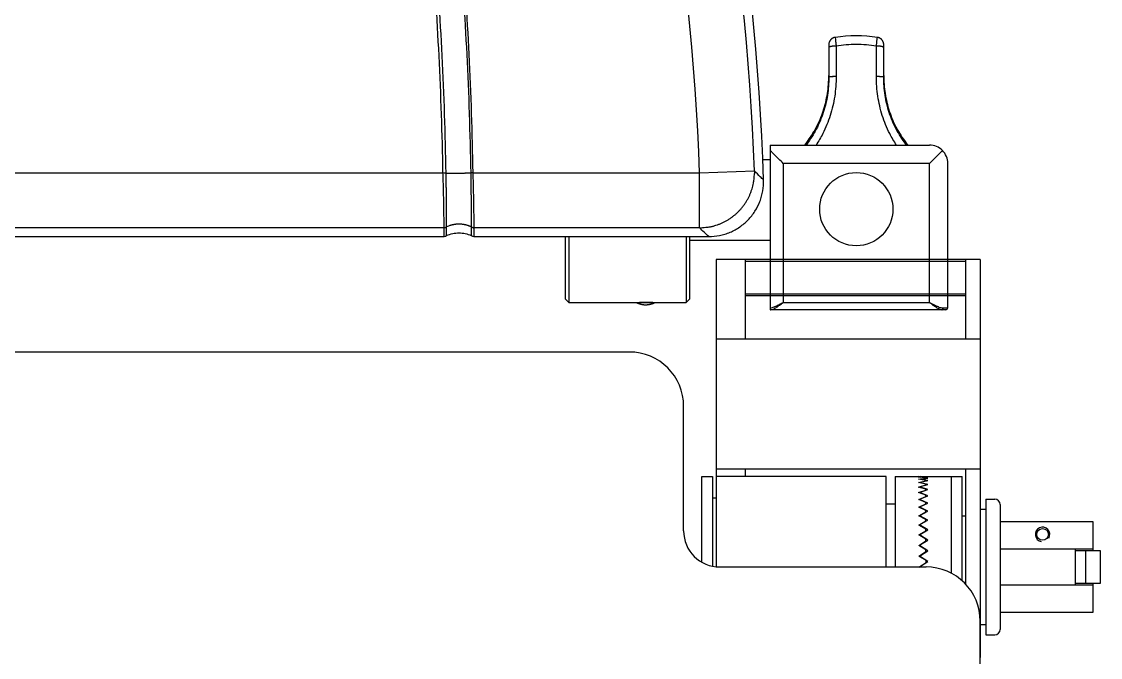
# Model space of a CAD drawing. Extents: x 3485972 to 3601240, y -625657 to -591207.
# Drawn here: x 3498978 to 3499371.7, y -607924.5 to -607692.5 of the extents above; entities that cross this region are included whole.
import ezdxf

# ---------------------------------------------------------------- set-up
doc = ezdxf.new("R2010")
doc.units = 0
doc.header["$LTSCALE"] = 6
doc.header["$MEASUREMENT"] = 0
doc.layers.add('medical equipment', color=171, linetype='CONTINUOUS', lineweight=25)

msp = doc.modelspace()

# ---------------------------------------------------------------- linework, layer by layer
at = {"layer": 'medical equipment'}
for p, q in [((3499274.85, -607698.28), (3499274.73, -607698.3)), ((3499272.56, -607700.93), (3499272.56, -607702)), ((3499272.56, -607702), (3499272.56, -607701.97)), ((3499272.56, -607702), (3499272.56, -607712.8)), ((3499275.23, -607701.45), (3499275.23, -607712.58)), ((3499289.92, -607712.58), (3499289.92, -607701.45)), ((3499292.59, -607700.93), (3499292.59, -607700.81)), ((3499292.59, -607702), (3499292.59, -607700.93)), ((3499292.59, -607702), (3499292.59, -607701.97)), ((3499292.59, -607712.8), (3499292.59, -607702)), ((3499272.56, -607712.8), (3499272.56, -607712.79)), ((3499292.59, -607712.8), (3499292.59, -607712.79)), ((3499251.18, -607737.56), (3499251.18, -607739.56)), ((3499251.18, -607737.56), (3499309.29, -607737.56)), ((3499251.18, -607739.56), (3499251.18, -607796.98)), ((3499251.18, -607742.9), (3499248.45, -607742.9)), ((3499225.4, -607747.74), (3499245.4, -607747)), ((3499245.4, -607747), (3499245.41, -607747.97)), ((3499309.29, -607744.24), (3499255.86, -607744.24)), ((3499255.86, -607744.24), (3499255.86, -607795)), ((3499309.29, -607795), (3499309.29, -607744.24)), ((3499315.97, -607797), (3499315.97, -607744.24)), ((3498822.89, -607747.74), (3499131.78, -607747.74)), ((3499131.78, -607747.83), (3499131.78, -607747.74)), ((3499132.92, -607747.84), (3499132.89, -607747.84)), ((3499132.92, -607747.84), (3499133.2, -607747.84)), ((3499141.89, -607747.68), (3499141.91, -607747.68)), ((3499142.65, -607747.65), (3499142.65, -607747.74)), ((3499142.65, -607747.74), (3499225.4, -607747.74)), ((3499225.4, -607767.75), (3499225.4, -607747.74)), ((3499142.08, -607767.4), (3499141.81, -607767.28)), ((3498822.48, -607770.95), (3499132.19, -607770.95)), ((3499132.18, -607767.75), (3498822.49, -607767.75)), ((3499133.12, -607767.4), (3499133.09, -607767.42)), ((3499143.02, -607767.75), (3499142.99, -607767.74)), ((3499225.4, -607767.75), (3499143.02, -607767.75)), ((3499143.02, -607770.95), (3499228.72, -607770.95)), ((3499176.38, -607770.95), (3499176.38, -607793.66)), ((3499177.71, -607770.95), (3499177.71, -607795)), ((3499220.46, -607770.95), (3499220.46, -607795)), ((3499221.79, -607793.66), (3499221.79, -607770.95)), ((3499221.79, -607772.29), (3499251.18, -607772.29)), ((3499231.46, -607779.3), (3499231.46, -607891.43)), ((3499327.82, -607779.3), (3499231.46, -607779.3)), ((3499242.02, -607779.3), (3499242.02, -607808.34)), ((3499242.02, -607779.96), (3499322.54, -607779.96)), ((3499322.54, -607808.34), (3499322.54, -607779.3)), ((3499327.82, -607779.3), (3499327.82, -607924.5)), ((3499176.38, -607793.66), (3499177.71, -607795)), ((3499220.46, -607795), (3499221.79, -607793.66)), ((3499242.02, -607791.84), (3499322.54, -607791.84)), ((3499242.02, -607792.5), (3499322.54, -607792.5)), ((3499177.71, -607795), (3499202.42, -607795)), ((3499202.42, -607795.03), (3499205.76, -607795.03)), ((3499202.42, -607795.03), (3499202.53, -607795.08)), ((3499205.76, -607795.03), (3499209.1, -607795.03)), ((3499205.76, -607795.83), (3499205.88, -607795.83)), ((3499209.1, -607795), (3499220.46, -607795)), ((3499251.18, -607796.98), (3499251.18, -607797.62)), ((3499251.18, -607797.62), (3499251.18, -607797.67)), ((3499251.18, -607797.62), (3499251.19, -607797.62)), ((3499251.38, -607797.67), (3499251.18, -607797.67)), ((3499313.77, -607797.67), (3499251.38, -607797.67)), ((3499255.86, -607795), (3499309.29, -607795)), ((3499315.3, -607797.67), (3499313.77, -607797.67)), ((3499314.27, -607797), (3499315.97, -607797)), ((3499314.27, -607797), (3499314.27, -607797.04)), ((3499327.82, -607808.34), (3499231.46, -607808.34)), ((3499199.78, -607813.07), (3498756.26, -607813.07)), ((3499219.58, -607878.3), (3499219.58, -607832.87)), ((3499327.82, -607855.86), (3499231.46, -607855.86)), ((3499242.02, -607855.86), (3499242.02, -607858.5)), ((3499322.54, -607897.84), (3499322.54, -607855.86)), ((3499226.18, -607858.5), (3499230.14, -607858.5)), ((3499226.18, -607889.73), (3499226.18, -607858.5)), ((3499230.14, -607858.5), (3499230.14, -607891.23)), ((3499293.5, -607858.5), (3499231.46, -607858.5)), ((3499293.5, -607891.5), (3499293.5, -607858.5)), ((3499296.8, -607858.5), (3499296.8, -607891.5)), ((3499296.8, -607858.5), (3499308.02, -607858.5)), ((3499307.98, -607858.55), (3499305.34, -607858.51)), ((3499305.34, -607858.79), (3499307.98, -607858.59)), ((3499307.98, -607858.99), (3499305.34, -607858.79)), ((3499305.34, -607859.45), (3499307.98, -607859.11)), ((3499307.98, -607859.9), (3499305.34, -607859.45)), ((3499305.34, -607860.69), (3499307.98, -607860.1)), ((3499307.98, -607861.28), (3499305.34, -607860.69)), ((3499305.34, -607862.32), (3499307.98, -607861.55)), ((3499308.68, -607858.56), (3499306.04, -607858.5)), ((3499306.04, -607858.5), (3499317.26, -607858.5)), ((3499306.04, -607858.71), (3499308.68, -607858.56)), ((3499306.04, -607858.77), (3499306.04, -607858.71)), ((3499306.04, -607858.77), (3499306.04, -607858.71)), ((3499308.68, -607859.04), (3499306.04, -607858.77)), ((3499306.04, -607859.4), (3499308.68, -607859.04)), ((3499306.04, -607859.52), (3499306.04, -607859.4)), ((3499306.04, -607859.52), (3499306.04, -607859.4)), ((3499308.68, -607859.99), (3499306.04, -607859.52)), ((3499306.04, -607860.55), (3499308.68, -607859.99)), ((3499306.04, -607860.74), (3499306.04, -607860.55)), ((3499306.04, -607860.74), (3499306.04, -607860.55)), ((3499308.68, -607861.41), (3499306.04, -607860.74)), ((3499306.04, -607862.16), (3499308.68, -607861.41)), ((3499307.98, -607858.59), (3499307.98, -607858.55)), ((3499307.98, -607859.11), (3499307.98, -607858.99)), ((3499307.98, -607860.1), (3499307.98, -607859.9)), ((3499307.98, -607861.55), (3499307.98, -607861.28)), ((3499317.26, -607858.5), (3499317.26, -607893.79)), ((3499317.26, -607858.5), (3499317.26, -607893.79)), ((3499317.26, -607858.5), (3499321.22, -607858.5)), ((3499321.22, -607896.54), (3499321.22, -607858.5)), ((3499307.98, -607863.09), (3499305.34, -607862.32)), ((3499305.34, -607864.38), (3499307.98, -607863.43)), ((3499307.99, -607865.32), (3499305.34, -607864.38)), ((3499306.04, -607862.4), (3499306.04, -607862.16)), ((3499306.04, -607862.4), (3499306.04, -607862.16)), ((3499308.68, -607863.26), (3499306.04, -607862.4)), ((3499306.04, -607864.19), (3499308.68, -607863.26)), ((3499306.04, -607864.49), (3499306.04, -607864.19)), ((3499306.04, -607864.49), (3499306.04, -607864.19)), ((3499308.68, -607865.52), (3499306.04, -607864.49)), ((3499306.04, -607866.62), (3499308.68, -607865.52)), ((3499307.98, -607863.43), (3499307.98, -607863.09)), ((3499307.99, -607865.73), (3499307.99, -607865.32)), ((3499231.46, -607866.42), (3499230.14, -607866.42)), ((3499293.5, -607868.4), (3499296.8, -607868.4)), ((3499305.35, -607866.84), (3499307.99, -607865.73)), ((3499307.99, -607867.94), (3499305.35, -607866.84)), ((3499305.35, -607869.65), (3499307.99, -607868.4)), ((3499306.04, -607866.97), (3499306.04, -607866.62)), ((3499306.04, -607866.97), (3499306.04, -607866.62)), ((3499308.68, -607868.16), (3499306.04, -607866.97)), ((3499306.04, -607869.42), (3499308.68, -607868.16)), ((3499306.04, -607869.81), (3499306.04, -607869.42)), ((3499306.04, -607869.81), (3499306.04, -607869.42)), ((3499307.99, -607868.4), (3499307.99, -607867.94)), ((3499329.8, -607866.75), (3499329.8, -607916.25)), ((3499329.8, -607866.75), (3499333.1, -607866.75)), ((3499335.08, -607868.73), (3499335.08, -607914.27)), ((3499307.99, -607870.89), (3499305.35, -607869.65)), ((3499305.36, -607872.78), (3499307.99, -607871.41)), ((3499308, -607874.15), (3499305.36, -607872.78)), ((3499308.68, -607871.15), (3499306.04, -607869.81)), ((3499306.04, -607872.54), (3499308.68, -607871.15)), ((3499306.04, -607872.97), (3499306.04, -607872.54)), ((3499306.04, -607872.97), (3499306.04, -607872.54)), ((3499308.68, -607874.43), (3499306.04, -607872.97)), ((3499307.99, -607871.41), (3499307.99, -607870.89)), ((3499322.54, -607873.02), (3499321.22, -607873.02)), ((3499327.82, -607870.38), (3499329.8, -607870.38)), ((3499329.8, -607870.38), (3499329.8, -607912.62)), ((3499305.36, -607876.19), (3499308, -607874.71)), ((3499308, -607877.66), (3499305.36, -607876.19)), ((3499306.04, -607875.93), (3499308.68, -607874.43)), ((3499306.04, -607876.4), (3499306.04, -607875.93)), ((3499306.04, -607876.4), (3499306.04, -607875.93)), ((3499308.68, -607877.95), (3499306.04, -607876.4)), ((3499308, -607874.71), (3499308, -607874.15)), ((3499369.02, -607875), (3499335.08, -607875)), ((3499369.02, -607885.56), (3499369.02, -607875)), ((3499305.37, -607879.82), (3499308, -607878.26)), ((3499308.01, -607881.37), (3499305.37, -607879.82)), ((3499306.04, -607879.55), (3499308.68, -607877.95)), ((3499306.04, -607880.04), (3499306.04, -607879.55)), ((3499306.04, -607880.04), (3499306.04, -607879.55)), ((3499308.68, -607881.68), (3499306.04, -607880.04)), ((3499308, -607878.26), (3499308, -607877.66)), ((3499308.01, -607882), (3499308.01, -607881.37)), ((3499305.37, -607883.62), (3499308.01, -607882)), ((3499308.01, -607885.23), (3499305.37, -607883.62)), ((3499306.04, -607883.34), (3499308.68, -607881.68)), ((3499306.04, -607883.86), (3499306.04, -607883.34)), ((3499306.04, -607883.86), (3499306.04, -607883.34)), ((3499308.68, -607885.55), (3499306.04, -607883.86)), ((3499308.01, -607885.88), (3499308.01, -607885.23)), ((3499335.08, -607884.9), (3499369.02, -607884.9)), ((3499362.42, -607884.9), (3499362.42, -607898.1)), ((3499305.38, -607887.53), (3499308.01, -607885.88)), ((3499308.02, -607889.18), (3499305.38, -607887.53)), ((3499306.04, -607887.26), (3499308.68, -607885.55)), ((3499306.04, -607887.78), (3499306.04, -607887.26)), ((3499306.04, -607887.78), (3499306.04, -607887.26)), ((3499308.68, -607889.51), (3499306.04, -607887.78)), ((3499308.02, -607889.84), (3499308.02, -607889.18)), ((3499371.66, -607885.56), (3499362.42, -607885.56)), ((3499366.38, -607897.44), (3499366.38, -607885.56)), ((3499371.66, -607897.44), (3499371.66, -607885.56)), ((3499232.78, -607891.5), (3499308.02, -607891.5)), ((3499305.38, -607891.51), (3499308.02, -607889.84)), ((3499306.04, -607891.23), (3499308.68, -607889.51)), ((3499306.04, -607891.5), (3499306.04, -607891.23)), ((3499369.02, -607898.1), (3499335.08, -607898.1)), ((3499362.42, -607897.44), (3499371.66, -607897.44)), ((3499369.02, -607908), (3499369.02, -607897.44)), ((3499335.08, -607908), (3499369.02, -607908)), ((3499327.82, -608234.7), (3499327.82, -607911.3)), ((3499329.8, -607912.62), (3499327.82, -607912.62)), ((3499329.8, -607916.25), (3499333.1, -607916.25))]:
    msp.add_line(p, q, dxfattribs=at)
for centre, radius in [((3499282.58, -607760.94), 13.36), ((3499350.54, -607879.62), 2.14)]:
    msp.add_circle(centre, radius, dxfattribs=at)
for centre, radius, start, end in [((3498314.15, -607781.32), 931.88, 2.11034, 17.51538), ((3498314.15, -607781.32), 935.09, 1.90213, 17.51538), ((3498314.15, -607781.32), 911.87, 2.11034, 17.51538), ((3499274.91, -607700.81), 2.34, 167.5736, 170.9755), ((3499278.32, -607701.87), 5.9, 163.619, 164.7011), ((3499275.3, -607700.97), 2.76, 161.2067, 163.7754), ((3499274.89, -607700.78), 2.3, 159.0729, 162.3556), ((3499275.19, -607700.9), 2.63, 156.1414, 158.9805), ((3499275.36, -607701), 2.82, 153.2093, 155.8381), ((3499275.24, -607700.93), 2.68, 150.3758, 153.1756), ((3499275.2, -607700.9), 2.63, 147.6699, 150.5441), ((3499275.23, -607700.93), 2.68, 144.7557, 147.5917), ((3499275.25, -607700.94), 2.7, 141.9576, 144.7769), ((3499275.24, -607700.94), 2.69, 139.0534, 141.8865), ((3499275.24, -607700.93), 2.68, 136.2703, 139.1063), ((3499275.24, -607700.94), 2.69, 133.364, 136.1874), ((3499275.25, -607700.94), 2.7, 130.5854, 133.3993), ((3499275.25, -607700.95), 2.7, 127.6983, 130.496), ((3499275.25, -607700.95), 2.7, 124.9432, 127.7288), ((3499275.25, -607700.96), 2.71, 122.0912, 124.8524), ((3499275.25, -607700.95), 2.71, 119.3701, 122.1125), ((3499275.25, -607700.97), 2.72, 116.5632, 119.2701), ((3499275.25, -607700.96), 2.71, 113.8914, 116.5811), ((3499275.24, -607700.96), 2.71, 111.1361, 113.7995), ((3499275.25, -607700.97), 2.72, 108.5195, 111.1409), ((3499275.26, -607701.03), 2.78, 105.85, 108.3828), ((3499275.24, -607700.96), 2.71, 103.2972, 105.8625), ((3499275.2, -607700.81), 2.55, 100.6407, 103.3181), ((3499289.28, -607703.53), 5.35, 76.1384, 79.0456), ((3499290.14, -607700.39), 2.1, 72.6505, 78.3689), ((3499290.08, -607700.63), 2.34, 69.4201, 72.8217), ((3499288.55, -607703.85), 5.9, 65.4648, 66.5468), ((3499289.86, -607700.99), 2.76, 63.0508, 65.6192), ((3499290.11, -607700.61), 2.3, 60.9207, 64.2031), ((3499289.95, -607700.89), 2.63, 57.9822, 60.8211), ((3499289.83, -607701.05), 2.82, 55.0575, 57.6862), ((3499289.91, -607700.93), 2.68, 52.2207, 55.0204), ((3499289.95, -607700.9), 2.63, 49.5159, 52.3898), ((3499289.92, -607700.93), 2.68, 46.6073, 49.4432), ((3499289.91, -607700.94), 2.7, 43.803, 46.6222), ((3499289.91, -607700.93), 2.69, 40.8998, 43.7328), ((3499289.91, -607700.94), 2.68, 38.1151, 40.951), ((3499289.9, -607700.94), 2.69, 35.2136, 38.037), ((3499289.9, -607700.94), 2.7, 32.4329, 35.2468), ((3499289.9, -607700.94), 2.7, 29.5458, 32.3435), ((3499289.9, -607700.94), 2.7, 26.7905, 29.5762), ((3499289.89, -607700.94), 2.71, 23.9364, 26.6977), ((3499289.89, -607700.94), 2.71, 21.2191, 23.9615), ((3499289.88, -607700.94), 2.72, 18.4099, 21.117), ((3499289.89, -607700.94), 2.71, 15.7368, 18.4267), ((3499289.89, -607700.93), 2.71, 12.9837, 15.6473), ((3499289.88, -607700.94), 2.72, 10.3663, 12.9879), ((3499277.9, -607701.19), 5.35, 174.296, 177.2036), ((3499272.67, -607702), 0.116, 153.6945, 167.6897), ((3499272.71, -607702.01), 0.15, 143.4071, 155.4545), ((3499274.67, -607700.78), 2.1, 170.8053, 176.5244), ((3499272.75, -607702.03), 0.204, 135.3851, 145.3683), ((3499272.81, -607702.08), 0.276, 128.3469, 136.793), ((3499272.89, -607702.16), 0.39, 123.1915, 129.9725), ((3499272.98, -607702.29), 0.55, 118.8248, 124.2878), ((3499273.1, -607702.47), 0.767, 115.4354, 119.8226), ((3499273.22, -607702.71), 1.03, 112.4204, 116.0543), ((3499273.37, -607703.02), 1.37, 110.0096, 113.017), ((3499273.51, -607703.39), 1.77, 107.816, 110.3703), ((3499273.67, -607703.84), 2.25, 106.0098, 108.1842), ((3499273.83, -607704.35), 2.78, 104.3369, 106.2301), ((3499274, -607704.93), 3.39, 102.9188, 104.5735), ((3499274.15, -607705.56), 4.04, 101.5814, 103.0552), ((3499274.31, -607706.27), 4.76, 100.4366, 101.7498), ((3499274.45, -607707.01), 5.52, 99.3401, 100.524), ((3499274.59, -607707.75), 6.26, 98.3579, 99.4424), ((3499274.69, -607708.42), 6.95, 97.4022, 98.4141), ((3499274.83, -607709.32), 7.86, 96.6075, 97.5217), ((3499274.97, -607710.49), 9.04, 95.8407, 96.6483), ((3499274.98, -607710.63), 9.18, 94.9839, 95.8047), ((3499274.94, -607710.18), 8.72, 94.109, 95.0022), ((3499275.17, -607712.47), 11.02, 93.7581, 94.4277), ((3499276.01, -607725.01), 23.59, 93.5264, 93.8112), ((3499275.07, -607711.63), 10.18, 92.0281, 92.866), ((3499275.06, -607711.12), 9.67, 90.7642, 92.1015), ((3499275.5, -607726.67), 25.22, 90.6219, 91.2889), ((3499289.65, -607726.67), 25.22, 88.7117, 89.3787), ((3499290.09, -607711.12), 9.67, 87.8993, 89.2365), ((3499290.08, -607711.63), 10.18, 87.1348, 87.9726), ((3499289.14, -607725.02), 23.6, 86.1903, 86.475), ((3499289.99, -607712.47), 11.02, 85.5723, 86.2419), ((3499290.21, -607710.18), 8.72, 84.9992, 85.8924), ((3499290.17, -607710.64), 9.18, 84.1959, 85.0166), ((3499290.18, -607710.49), 9.04, 83.3524, 84.1599), ((3499290.32, -607709.32), 7.86, 82.4797, 83.3938), ((3499290.46, -607708.42), 6.95, 81.5876, 82.5994), ((3499290.56, -607707.75), 6.26, 80.557, 81.6414), ((3499290.7, -607707.02), 5.52, 79.4784, 80.6622), ((3499290.84, -607706.27), 4.76, 78.2523, 79.5654), ((3499291, -607705.56), 4.04, 76.9458, 78.4193), ((3499291.16, -607704.94), 3.39, 75.4284, 77.083), ((3499291.32, -607704.35), 2.78, 73.7714, 75.6644), ((3499291.48, -607703.84), 2.25, 71.8186, 73.9927), ((3499291.64, -607703.39), 1.77, 69.6322, 72.1861), ((3499291.78, -607703.02), 1.37, 66.9871, 69.9941), ((3499291.93, -607702.71), 1.03, 63.9508, 67.5841), ((3499292.05, -607702.47), 0.767, 60.1826, 64.5691), ((3499292.17, -607702.29), 0.55, 55.7114, 61.1735), ((3499292.26, -607702.16), 0.39, 50.0379, 56.818), ((3499292.34, -607702.08), 0.276, 43.2061, 51.6513), ((3499292.4, -607702.03), 0.204, 34.6473, 44.6298), ((3499289.82, -607700.94), 2.78, 7.6987, 10.2317), ((3499289.89, -607700.93), 2.71, 5.1369, 7.7024), ((3499292.45, -607702.01), 0.15, 24.5456, 36.5928), ((3499290.04, -607700.92), 2.55, 2.4891, 5.1667), ((3499292.48, -607702), 0.116, 12.3354, 26.3315), ((3499272.58, -607712.8), 0.0243, 121.3139, 154.7646), ((3499272.61, -607712.82), 0.0572, 113.7746, 133.0403), ((3499272.65, -607712.89), 0.136, 109.9377, 120.4659), ((3499272.71, -607713.01), 0.274, 106.3696, 113.0133), ((3499272.8, -607713.23), 0.511, 103.9603, 108.2869), ((3499272.9, -607713.57), 0.863, 101.9324, 104.9818), ((3499273.02, -607714.06), 1.36, 100.4123, 102.6404), ((3499273.15, -607714.68), 2, 99.0837, 100.8161), ((3499273.3, -607715.51), 2.84, 98.0452, 99.4127), ((3499273.45, -607716.49), 3.84, 97.1197, 98.2431), ((3499273.61, -607717.69), 5.05, 96.3673, 97.299), ((3499273.78, -607719.05), 6.42, 95.6783, 96.4743), ((3499273.95, -607720.61), 7.99, 95.1026, 95.7877), ((3499274.11, -607722.29), 9.67, 94.5615, 95.1646), ((3499274.27, -607724.17), 11.56, 94.1023, 94.6345), ((3499274.42, -607726.15), 13.55, 93.6648, 94.141), ((3499274.56, -607728.11), 15.51, 93.2754, 93.7088), ((3499274.67, -607729.92), 17.33, 92.8964, 93.2988), ((3499274.81, -607732.31), 19.72, 92.5833, 92.9452), ((3499274.96, -607735.37), 22.79, 92.2821, 92.6008), ((3499274.97, -607735.82), 23.23, 91.9457, 92.2686), ((3499274.93, -607734.75), 22.16, 91.6032, 91.9538), ((3499275.16, -607740.66), 28.08, 91.466, 91.7283), ((3499276.01, -607772.76), 60.19, 91.3756, 91.487), ((3499275.07, -607738.6), 26.01, 90.7906, 91.1181), ((3499275.06, -607737.36), 24.78, 90.2977, 90.8196), ((3499275.5, -607777.28), 64.7, 90.2425, 90.5025), ((3499289.65, -607777.29), 64.7, 89.4975, 89.7575), ((3499290.09, -607737.36), 24.78, 89.1805, 89.7023), ((3499290.08, -607738.6), 26.01, 88.8819, 89.2094), ((3499289.15, -607772.77), 60.2, 88.5132, 88.6246), ((3499289.99, -607740.66), 28.08, 88.2717, 88.534), ((3499290.22, -607734.75), 22.17, 88.0464, 88.397), ((3499290.18, -607735.82), 23.24, 87.7316, 88.0546), ((3499290.2, -607735.38), 22.79, 87.3992, 87.7179), ((3499290.34, -607732.31), 19.72, 87.0548, 87.4167), ((3499290.48, -607729.93), 17.33, 86.7015, 87.1039), ((3499290.59, -607728.11), 15.51, 86.2912, 86.7246), ((3499290.73, -607726.16), 13.55, 85.8595, 86.3357), ((3499290.88, -607724.17), 11.56, 85.3655, 85.8977), ((3499291.04, -607722.29), 9.68, 84.8361, 85.4391), ((3499291.2, -607720.61), 7.99, 84.2131, 84.8981), ((3499291.37, -607719.05), 6.42, 83.5258, 84.3217), ((3499291.54, -607717.7), 5.05, 82.701, 83.6327), ((3499291.7, -607716.49), 3.84, 81.7583, 82.8816), ((3499291.86, -607715.51), 2.84, 80.5874, 81.9547), ((3499292, -607714.68), 2, 79.1863, 80.9183), ((3499292.13, -607714.06), 1.37, 77.3627, 79.5904), ((3499292.25, -607713.57), 0.863, 75.0185, 78.0672), ((3499292.35, -607713.23), 0.511, 71.7136, 76.0392), ((3499292.44, -607713.01), 0.274, 66.9877, 73.6295), ((3499292.5, -607712.89), 0.136, 59.5489, 70.0736), ((3499292.54, -607712.82), 0.0573, 46.9629, 66.2222), ((3499292.57, -607712.8), 0.0243, 25.2785, 58.7244), ((3499309.29, -607744.24), 6.68, 45.0481, 90), ((3499309.29, -607744.24), 6.68, 0, 45.0481), ((3499132.6, -607987.96), 240.13, 90.1749, 90.196), ((3499132.17, -607836.84), 89, 90.1479, 90.1915), ((3499132.2, -607846.37), 98.53, 90.1253, 90.1508), ((3499132.54, -608062.25), 314.42, 90.096, 90.1022), ((3499132.22, -607866.55), 118.72, 90.0786, 90.0967), ((3499132.2, -607843.3), 95.46, 90.0627, 90.0867), ((3499132.22, -607858.35), 110.52, 90.043, 90.0632), ((3499132.22, -607867.25), 119.42, 90.0229, 90.0412), ((3499132.21, -607859.39), 111.55, 90.0001, 90.0198), ((3499132.22, -607855.99), 108.15, 89.9838, 90.0042), ((3499132.21, -607857.37), 109.54, 89.962, 89.982), ((3499132.21, -607857.56), 109.72, 89.9419, 89.9619), ((3499132.21, -607856.23), 108.39, 89.9216, 89.9417), ((3499132.22, -607855.33), 107.5, 89.9033, 89.9236), ((3499132.22, -607854.82), 106.99, 89.8808, 89.9011), ((3499132.22, -607854.2), 106.36, 89.8603, 89.8807), ((3499132.22, -607853.44), 105.6, 89.8416, 89.8621), ((3499132.22, -607852.7), 104.87, 89.8188, 89.8394), ((3499132.23, -607852.01), 104.17, 89.7999, 89.8206), ((3499132.23, -607851.26), 103.43, 89.7789, 89.7996), ((3499132.23, -607850.55), 102.71, 89.7577, 89.7785), ((3499132.23, -607849.78), 101.95, 89.7364, 89.7573), ((3499132.24, -607849.01), 101.18, 89.717, 89.738), ((3499132.24, -607848.31), 100.47, 89.6935, 89.7145), ((3499132.24, -607847.59), 99.76, 89.6737, 89.6948), ((3499132.25, -607846.72), 98.89, 89.6539, 89.6752), ((3499132.25, -607845.7), 97.87, 89.6298, 89.6512), ((3499133.98, -607590.23), 157.61, 269.7148, 269.8165), ((3499134.01, -607581.2), 166.64, 269.8158, 269.9137), ((3499134.03, -607574.08), 173.76, 269.9102, 270.0055), ((3499134.03, -607570.45), 177.39, 270.0073, 270.1019), ((3499134.03, -607566.01), 181.83, 270.0994, 270.1928), ((3499134.01, -607561.52), 186.32, 270.1937, 270.286), ((3499134, -607557.25), 190.59, 270.2837, 270.3748), ((3499133.97, -607553.96), 193.88, 270.3763, 270.4666), ((3499133.95, -607550.77), 197.07, 270.4645, 270.554), ((3499133.92, -607548.26), 199.58, 270.5557, 270.6446), ((3499133.9, -607545.96), 201.88, 270.6429, 270.7313), ((3499133.87, -607544.32), 203.52, 270.733, 270.821), ((3499133.86, -607543.24), 204.6, 270.8194, 270.9071), ((3499133.85, -607542.99), 204.85, 270.9093, 270.997), ((3499133.85, -607542.45), 205.39, 270.9954, 271.0828), ((3499133.83, -607541.8), 206.04, 271.0848, 271.1718), ((3499133.88, -607544.23), 203.61, 271.1719, 271.2598), ((3499133.98, -607549.15), 198.69, 271.2628, 271.3525), ((3499133.93, -607546.59), 201.25, 271.3475, 271.4353), ((3499133.68, -607536.92), 210.92, 271.437, 271.5197), ((3499134.14, -607555.59), 192.24, 271.5324, 271.6238), ((3499134.95, -607584.76), 163.07, 271.6284, 271.7374), ((3499134.11, -607552.43), 195.41, 271.6976, 271.7826), ((3499125.73, -607281.97), 465.99, 271.778, 271.81), ((3499135.2, -607591.36), 156.46, 271.9199, 272.039), ((3499136.04, -607614.8), 133.01, 272.0366, 272.2469), ((3499128.61, -607413.08), 334.87, 272.165, 272.2731), ((3499145.74, -607839.87), 92.27, 92.3636, 92.3789), ((3499145.77, -607840.54), 92.94, 92.3492, 92.3644), ((3499145.8, -607841.18), 93.58, 92.3336, 92.3488), ((3499145.81, -607841.63), 94.03, 92.3163, 92.3314), ((3499145.84, -607842.14), 94.55, 92.3021, 92.3172), ((3499145.86, -607842.65), 95.05, 92.288, 92.303), ((3499145.88, -607843.18), 95.59, 92.2739, 92.2889), ((3499145.9, -607843.73), 96.13, 92.2557, 92.2706), ((3499145.92, -607844.2), 96.6, 92.243, 92.2578), ((3499145.94, -607844.73), 97.14, 92.2279, 92.2427), ((3499145.96, -607845.22), 97.63, 92.2122, 92.227), ((3499145.98, -607845.77), 98.17, 92.1985, 92.2132), ((3499146, -607846.22), 98.62, 92.1848, 92.1995), ((3499146.01, -607846.53), 98.94, 92.1681, 92.1828), ((3499146.03, -607847.25), 99.66, 92.1527, 92.1673), ((3499146.08, -607848.36), 100.77, 92.1392, 92.1537), ((3499146.07, -607848.06), 100.46, 92.1246, 92.1391), ((3499146.02, -607846.64), 99.05, 92.1118, 92.1266), ((3499146.12, -607849.65), 102.05, 92.0955, 92.1099), ((3499146.39, -607856.73), 109.15, 92.0838, 92.0972), ((3499146.08, -607848.55), 100.96, 92.0631, 92.0778), ((3499145.58, -607834.67), 87.07, 92.0482, 92.0657), ((3499146.35, -607855.79), 108.21, 92.0445, 92.0577), ((3499152.71, -608034.25), 286.77, 92.0366, 92.0411), ((3499145.68, -607837.3), 89.7, 92.0014, 92.02), ((3499145.38, -607828.53), 80.92, 91.972, 92.0039), ((3499150.15, -607965.76), 218.24, 91.9688, 91.9843), ((3499224.95, -607747.59), 20.47, 347.568, 350.4817), ((3499224.4, -607747.56), 21.02, 350.6549, 353.4462), ((3499225.09, -607747.64), 20.33, 353.4406, 356.2767), ((3499226.54, -607747.71), 18.87, 356.2236, 359.2184), ((3499225.07, -607747.54), 20.37, 335.2548, 338.3372), ((3499224.95, -607747.54), 20.48, 338.4578, 341.4902), ((3499225.03, -607747.57), 20.4, 341.4788, 344.4871), ((3499225.05, -607747.61), 20.36, 344.5958, 347.5668), ((3499225.17, -607747.54), 20.29, 322.4942, 325.6784), ((3499225.11, -607747.54), 20.34, 325.7813, 328.9418), ((3499225.13, -607747.54), 20.33, 328.912, 332.0554), ((3499225.05, -607747.54), 20.39, 332.1649, 335.2734), ((3499225.31, -607747.65), 20.11, 306.4047, 309.6184), ((3499225.21, -607747.53), 20.27, 309.595, 312.7918), ((3499225.23, -607747.59), 20.21, 312.8728, 316.0843), ((3499225.25, -607747.58), 20.2, 316.0247, 319.2383), ((3499225.18, -607747.56), 20.27, 319.3333, 322.5303), ((3499141.66, -607787.63), 21.96, 111.1198, 112.905), ((3499136.95, -607774.85), 8.35, 108.9465, 112.5438), ((3499137.29, -607775.78), 9.33, 106.963, 109.0698), ((3499141.61, -607793.01), 27.09, 104.508, 105.0797), ((3499137.65, -607777.63), 11.21, 103.0719, 104.6011), ((3499137.31, -607775.63), 9.18, 101.8203, 103.811), ((3499137.59, -607777.04), 10.62, 100.0637, 101.7526), ((3499137.7, -607777.89), 11.48, 98.3125, 99.8553), ((3499137.6, -607777.25), 10.83, 96.6395, 98.2877), ((3499137.59, -607777.01), 10.59, 95.0482, 96.7426), ((3499137.6, -607777.2), 10.78, 93.3364, 95.0011), ((3499137.61, -607777.28), 10.86, 91.6888, 93.3409), ((3499137.6, -607777.23), 10.81, 89.986, 91.6475), ((3499137.6, -607777.21), 10.79, 88.3532, 90.018), ((3499137.59, -607777.23), 10.81, 86.6481, 88.3084), ((3499137.6, -607777.24), 10.82, 85.0124, 86.6702), ((3499137.59, -607777.24), 10.82, 83.312, 84.9671), ((3499137.59, -607777.24), 10.82, 81.6825, 83.3354), ((3499137.58, -607777.24), 10.83, 79.9875, 81.6354), ((3499137.59, -607777.24), 10.82, 78.3652, 80.0092), ((3499137.58, -607777.26), 10.84, 76.6796, 78.3162), ((3499137.58, -607777.24), 10.82, 75.0667, 76.6999), ((3499137.58, -607777.23), 10.82, 73.3923, 75.0204), ((3499137.57, -607777.25), 10.83, 71.791, 73.4095), ((3499137.54, -607777.33), 10.92, 70.1355, 71.7338), ((3499137.58, -607777.22), 10.81, 68.5474, 70.154), ((3499137.66, -607777.01), 10.57, 66.8953, 68.5275), ((3499226.26, -607750.01), 17.61, 280.1608, 283.9362), ((3499218.11, -607726.7), 42.26, 287.0491, 288.321), ((3499224.97, -607747.23), 20.61, 288.1463, 291.0414), ((3499226.49, -607750.13), 17.36, 289.7848, 293.4572), ((3499225.51, -607747.95), 19.75, 293.5617, 296.7624), ((3499224.78, -607746.76), 21.14, 297.0754, 300.0543), ((3499225.28, -607747.65), 20.13, 300.0905, 303.2598), ((3499225.51, -607747.88), 19.8, 303.0711, 306.3224), ((3499128.23, -607754.4), 13.92, 286.4966, 286.8064), ((3499130.77, -607762.74), 5.2, 286.556, 287.1894), ((3499130.6, -607762.16), 5.81, 287.1653, 287.5335), ((3499126.66, -607750.08), 18.52, 287.8747, 287.9647), ((3499130.2, -607760.98), 7.05, 287.9431, 288.2044), ((3499130.63, -607762.26), 5.71, 288.0722, 288.4163), ((3499130.34, -607761.37), 6.64, 288.4345, 288.7232), ((3499130.15, -607760.83), 7.21, 288.758, 289.0197), ((3499130.29, -607761.24), 6.78, 289.0257, 289.306), ((3499130.35, -607761.4), 6.61, 289.2847, 289.5732), ((3499130.3, -607761.28), 6.73, 289.5855, 289.8683), ((3499130.29, -607761.23), 6.79, 289.8612, 290.1416), ((3499130.3, -607761.27), 6.75, 290.1539, 290.436), ((3499130.31, -607761.29), 6.73, 290.4341, 290.7169), ((3499130.3, -607761.27), 6.74, 290.7169, 290.9992), ((3499130.3, -607761.27), 6.75, 291.0013, 291.2835), ((3499130.3, -607761.28), 6.74, 291.2901, 291.5723), ((3499130.3, -607761.28), 6.74, 291.5661, 291.8484), ((3499130.3, -607761.28), 6.74, 291.855, 292.1373), ((3499130.3, -607761.28), 6.74, 292.1354, 292.4177), ((3499130.3, -607761.27), 6.74, 292.4178, 292.7), ((3499130.3, -607761.28), 6.74, 292.7029, 292.9852), ((3499130.3, -607761.28), 6.74, 292.99, 293.2722), ((3499130.3, -607761.28), 6.74, 293.2686, 293.5507), ((3499130.3, -607761.28), 6.74, 293.5536, 293.8356), ((3499130.3, -607761.28), 6.74, 293.8395, 294.1216), ((3499130.3, -607761.28), 6.73, 294.1224, 294.4046), ((3499147.82, -607754.75), 13.89, 245.6194, 245.9297), ((3499144.29, -607762.7), 5.19, 245.6828, 246.3171), ((3499144.54, -607762.15), 5.8, 246.2828, 246.6515), ((3499149.47, -607750.45), 18.49, 246.9973, 247.0874), ((3499145.01, -607760.99), 7.05, 247.078, 247.3396), ((3499144.5, -607762.24), 5.7, 247.2007, 247.5451), ((3499144.86, -607761.38), 6.63, 247.5508, 247.8399), ((3499145.07, -607760.84), 7.21, 247.8908, 248.1528), ((3499144.91, -607761.25), 6.77, 248.1462, 248.4268), ((3499144.85, -607761.4), 6.61, 248.4192, 248.7079), ((3499144.89, -607761.29), 6.73, 248.7051, 248.9881), ((3499144.91, -607761.24), 6.78, 248.9956, 249.2762), ((3499144.9, -607761.27), 6.75, 249.2872, 249.5694), ((3499144.89, -607761.29), 6.73, 249.5564, 249.8394), ((3499144.9, -607761.28), 6.74, 249.8458, 250.1282), ((3499144.9, -607761.27), 6.75, 250.1264, 250.4085), ((3499144.9, -607761.27), 6.74, 250.4133, 250.6956), ((3499144.9, -607761.27), 6.74, 250.6992, 250.9815), ((3499144.9, -607761.27), 6.74, 250.9809, 251.2632), ((3499144.9, -607761.27), 6.74, 251.2615, 251.5437), ((3499144.9, -607761.27), 6.75, 251.5507, 251.8329), ((3499144.9, -607761.27), 6.75, 251.8334, 252.1155), ((3499144.9, -607761.27), 6.75, 252.1178, 252.3999), ((3499144.9, -607761.27), 6.75, 252.3936, 252.6756), ((3499144.9, -607761.27), 6.75, 252.6851, 252.9671), ((3499144.9, -607761.27), 6.75, 252.9632, 253.2452), ((3499144.9, -607761.27), 6.74, 253.2569, 253.5389), ((3499223.16, -607728.08), 39.73, 273.2331, 276.473), ((3499226.53, -607751.83), 15.77, 274.0309, 280.3377), ((3499205.91, -607787.84), 7.98, 244.9479, 245.7693), ((3499205.93, -607787.8), 8.03, 245.787, 246.605), ((3499205.94, -607787.78), 8.05, 246.5897, 247.4064), ((3499205.93, -607787.79), 8.04, 247.4325, 248.2516), ((3499205.93, -607787.79), 8.04, 248.2391, 249.0591), ((3499205.93, -607787.78), 8.05, 249.0798, 249.9002), ((3499205.93, -607787.78), 8.05, 249.8886, 250.7092), ((3499205.93, -607787.78), 8.05, 250.7322, 251.5534), ((3499205.93, -607787.78), 8.06, 251.5391, 252.3607), ((3499205.93, -607787.77), 8.06, 252.3832, 253.2052), ((3499205.93, -607787.77), 8.06, 253.1924, 254.0143), ((3499205.93, -607787.76), 8.07, 254.0355, 254.8571), ((3499205.93, -607787.76), 8.07, 254.8443, 255.6664), ((3499205.93, -607787.77), 8.06, 255.6882, 256.5117), ((3499205.94, -607787.75), 8.08, 256.4957, 257.317), ((3499205.94, -607787.7), 8.13, 257.3366, 258.1527), ((3499205.93, -607787.76), 8.07, 258.1521, 258.9747), ((3499205.9, -607787.9), 7.93, 258.9978, 259.8364), ((3499205.94, -607787.7), 8.13, 259.7845, 260.5992), ((3499206.03, -607787.19), 8.65, 260.6114, 261.3724), ((3499205.91, -607787.85), 7.97, 261.4829, 262.3208), ((3499205.76, -607788.96), 6.86, 262.3549, 263.3505), ((3499206, -607787.37), 8.47, 262.9724, 263.7301), ((3499207.47, -607774.12), 21.8, 263.6822, 263.9482), ((3499205.8, -607788.83), 6.99, 264.9196, 265.9815), ((3499205.75, -607789.56), 6.27, 265.9143, 267.7369), ((3499206.38, -607779.12), 16.72, 267.0102, 267.9041), ((3499205.6, -607787.73), 8.1, 271.993, 272.8067), ((3499205.59, -607787.7), 8.13, 272.8255, 273.6364), ((3499205.59, -607787.68), 8.15, 273.6246, 274.4347), ((3499205.59, -607787.7), 8.13, 274.4582, 275.2711), ((3499205.59, -607787.71), 8.12, 275.2593, 276.0737), ((3499205.59, -607787.71), 8.12, 276.0964, 276.9117), ((3499205.59, -607787.71), 8.12, 276.8994, 277.7154), ((3499205.59, -607787.72), 8.11, 277.7372, 278.5543), ((3499205.59, -607787.72), 8.11, 278.5434, 279.3614), ((3499205.59, -607787.73), 8.1, 279.3826, 280.2015), ((3499205.59, -607787.73), 8.1, 280.1909, 281.0103), ((3499205.59, -607787.73), 8.1, 281.0302, 281.8499), ((3499205.59, -607787.74), 8.09, 281.8398, 282.6605), ((3499205.6, -607787.76), 8.07, 282.6811, 283.5037), ((3499205.59, -607787.75), 8.08, 283.4895, 284.3105), ((3499205.58, -607787.71), 8.12, 284.3295, 285.1459), ((3499205.6, -607787.77), 8.06, 285.145, 285.9685), ((3499205.64, -607787.92), 7.91, 285.9933, 286.8332), ((3499205.59, -607787.74), 8.1, 286.7824, 287.599), ((3499205.43, -607787.25), 8.61, 287.6109, 288.3741), ((3499205.63, -607787.9), 7.93, 288.4852, 289.326), ((3499206, -607788.95), 6.82, 289.362, 290.3618), ((3499205.5, -607787.45), 8.4, 289.9816, 290.7431), ((3499200.83, -607775.08), 21.61, 290.6965, 290.964), ((3499205.98, -607788.84), 6.93, 291.9418, 293.0099), ((3499206.27, -607789.51), 6.2, 292.9426, 294.778), ((3499202.14, -607780.06), 16.51, 294.0461, 294.9473), ((3499251.4, -607797.23), 0.445, 241.2686, 242.2211), ((3499251.4, -607797.24), 0.435, 242.2435, 243.2125), ((3499251.4, -607797.25), 0.428, 243.1967, 244.1744), ((3499251.39, -607797.25), 0.425, 244.2033, 245.1808), ((3499251.39, -607797.25), 0.421, 245.1359, 246.1165), ((3499251.39, -607797.26), 0.418, 246.2041, 247.1878), ((3499251.39, -607797.26), 0.412, 247.115, 248.1025), ((3499251.39, -607797.26), 0.41, 248.1583, 249.1472), ((3499251.39, -607797.27), 0.406, 249.1665, 250.1585), ((3499251.39, -607797.27), 0.403, 250.1479, 251.1411), ((3499251.38, -607797.27), 0.399, 251.1326, 252.1281), ((3499251.38, -607797.27), 0.397, 252.165, 253.1603), ((3499251.38, -607797.28), 0.393, 253.1275, 254.1253), ((3499251.38, -607797.28), 0.391, 254.1684, 255.1675), ((3499251.38, -607797.28), 0.389, 255.143, 256.1411), ((3499251.38, -607797.28), 0.389, 256.1667, 257.1582), ((3499251.38, -607797.29), 0.384, 257.1674, 258.1672), ((3499251.38, -607797.3), 0.375, 258.1812, 259.1978), ((3499251.38, -607797.29), 0.382, 259.1391, 260.1291), ((3499251.38, -607797.27), 0.404, 260.1474, 261.0738), ((3499251.38, -607797.3), 0.372, 261.1981, 262.2126), ((3499251.37, -607797.35), 0.321, 262.2471, 263.4427), ((3499251.38, -607797.28), 0.39, 263.0033, 263.9229), ((3499251.44, -607796.73), 0.946, 263.8725, 264.215), ((3499251.37, -607797.35), 0.324, 265.3407, 266.6084), ((3499251.37, -607797.38), 0.29, 266.5396, 268.7061), ((3499251.39, -607796.91), 0.76, 267.8476, 268.9231), ((3499313.72, -607796.93), 0.748, 274.0654, 278.2804), ((3499313.8, -607797.36), 0.303, 275.1891, 283.2398), ((3499313.79, -607797.31), 0.354, 283.1633, 287.8143), ((3499313.57, -607796.83), 0.886, 291.8169, 293.3447), ((3499313.75, -607797.24), 0.439, 293.1623, 296.6118), ((3499313.78, -607797.28), 0.383, 295.2102, 299.4596), ((3499313.74, -607797.22), 0.458, 299.6896, 303.272), ((3499313.71, -607797.18), 0.513, 303.7481, 306.9793), ((3499313.71, -607797.18), 0.511, 307.1144, 310.45), ((3499313.7, -607797.17), 0.528, 310.3756, 313.6847), ((3499313.67, -607797.14), 0.563, 313.8528, 317.0186), ((3499313.65, -607797.12), 0.596, 317.114, 320.1609), ((3499313.63, -607797.1), 0.623, 320.3331, 323.3013), ((3499313.6, -607797.09), 0.652, 323.3339, 326.2134), ((3499313.57, -607797.07), 0.684, 326.3918, 329.1767), ((3499313.55, -607797.06), 0.714, 329.2185, 331.9166), ((3499313.52, -607797.04), 0.744, 332.0626, 334.6762), ((3499313.5, -607797.03), 0.77, 334.7335, 337.2727), ((3499313.47, -607797.02), 0.798, 337.3966, 339.8581), ((3499313.45, -607797.02), 0.821, 339.9062, 342.302), ((3499313.42, -607797.01), 0.846, 342.4292, 344.7508), ((3499313.41, -607797.01), 0.862, 344.7636, 347.0355), ((3499313.39, -607797.01), 0.876, 347.1722, 349.3923), ((3499313.34, -607797), 0.927, 351.687, 353.7456), ((3499313.38, -607797), 0.893, 349.3956, 351.5546), ((3499313.42, -607797.01), 0.846, 355.8243, 358.0115), ((3499313.37, -607797), 0.904, 353.7559, 355.8369), ((3499315.3, -607797), 0.668, 270, 0), ((3499199.78, -607832.87), 19.8, 0, 90), ((3499333.1, -607868.73), 1.98, 0, 90), ((3499350.54, -607879.62), 2.64, 330, 260), ((3499232.78, -607878.3), 13.2, 180, 270), ((3499308.02, -607911.3), 19.8, 0, 90), ((3499333.1, -607914.27), 1.98, 270, 0)]:
    msp.add_arc(centre, radius, start, end, dxfattribs=at)
for points, knots in [([(3499128.73, -607582.2), (3499130.61, -607595.36), (3499132.28, -607608.55), (3499135.28, -607635.33), (3499136.59, -607648.92), (3499138.83, -607676.51), (3499139.75, -607690.5), (3499141.16, -607718.89), (3499141.64, -607733.28), (3499141.89, -607747.68)], [0, 0, 0, 0, 0.240077, 0.240077, 0.48667, 0.48667, 0.73993, 0.73993, 1, 1, 1, 1]), ([(3499129.49, -607582.08), (3499131.36, -607595.25), (3499133.04, -607608.44), (3499136.04, -607635.24), (3499137.35, -607648.84), (3499139.59, -607676.44), (3499140.51, -607690.44), (3499141.92, -607718.84), (3499142.4, -607733.24), (3499142.65, -607747.65)], [0, 0, 0, 0, 0.240077, 0.240077, 0.48667, 0.48667, 0.73993, 0.73993, 1, 1, 1, 1]), ([(3499131.78, -607747.74), (3499131.53, -607733.48), (3499131.05, -607719.23), (3499129.66, -607691.09), (3499128.75, -607677.2), (3499126.52, -607649.82), (3499125.22, -607636.33), (3499122.24, -607609.75), (3499120.58, -607596.67), (3499118.72, -607583.61)], [0.0005783, 0.0005783, 0.0005783, 0.0005783, 0.2600699, 0.2600699, 0.5133296, 0.5133296, 0.7599233, 0.7599233, 1, 1, 1, 1]), ([(3499132.92, -607747.84), (3499132.67, -607733.53), (3499132.2, -607719.24), (3499130.8, -607691.04), (3499129.89, -607677.14), (3499127.66, -607649.74), (3499126.36, -607636.24), (3499123.38, -607609.64), (3499121.71, -607596.54), (3499119.86, -607583.47)], [0, 0, 0, 0, 0.26007, 0.26007, 0.51333, 0.51333, 0.759923, 0.759923, 1, 1, 1, 1]), ([(3499274.85, -607698.28), (3499274.85, -607698.28), (3499274.87, -607698.31), (3499274.94, -607698.76), (3499275.08, -607699.99), (3499275.18, -607701), (3499275.23, -607701.45)], [2.1594449, 2.1594449, 2.1594449, 2.1594449, 2.2166379, 2.5042996, 2.7872714, 3, 3, 3, 3]), ([(3499289.92, -607701.45), (3499289.97, -607700.99), (3499290.08, -607699.97), (3499290.2, -607698.85), (3499290.28, -607698.35), (3499290.3, -607698.28), (3499290.3, -607698.28)], [2, 2, 2, 2, 2.2166781, 2.5040998, 2.7168897, 2.8406035, 2.8406035, 2.8406035, 2.8406035]), ([(3499289.92, -607701.45), (3499287.49, -607701.07), (3499282.58, -607700.69), (3499277.66, -607701.07), (3499275.23, -607701.45)], [2.415676, 2.415676, 2.415676, 2.415676, 3.544913, 4.674176, 4.674176, 4.674176, 4.674176]), ([(3499272.56, -607712.17), (3499272.56, -607712.23), (3499272.56, -607712.67), (3499272.51, -607715.09), (3499271.64, -607724.24), (3499267.94, -607732.47), (3499263.69, -607737.56)], [0, 0, 0, 0, 0.0056479, 0.0468106, 0.2576521, 0.9733811, 0.9733811, 0.9733811, 0.9733811]), ([(3499263.72, -607737.56), (3499263.98, -607737.24), (3499264.23, -607736.92), (3499265.8, -607734.9), (3499268.15, -607731.25), (3499270.7, -607725.2), (3499272.23, -607718.77), (3499272.56, -607714.37), (3499272.56, -607712.17)], [2.199336, 2.199336, 2.199336, 2.199336, 2.507098, 2.507098, 4.125839, 5.747897, 7.371476, 8.994195, 8.994195, 8.994195, 8.994195]), ([(3499292.59, -607712.17), (3499292.59, -607714.37), (3499292.92, -607718.77), (3499294.45, -607725.2), (3499297, -607731.25), (3499299.35, -607734.9), (3499300.92, -607736.92), (3499301.17, -607737.24), (3499301.43, -607737.56)], [2, 2, 2, 2, 3.622718, 5.246297, 6.868355, 8.487097, 8.487097, 8.794858, 8.794858, 8.794858, 8.794858]), ([(3499301.47, -607737.56), (3499300.92, -607736.9), (3499297.5, -607732.5), (3499293.59, -607724.05), (3499292.59, -607715.69), (3499292.59, -607712.17)], [0.0265632, 0.0265632, 0.0265632, 0.0265632, 0.1194347, 0.6264264, 1, 1, 1, 1]), ([(3499272.56, -607712.8), (3499272.56, -607714.98), (3499272.23, -607719.37), (3499270.71, -607725.78), (3499268.16, -607731.83), (3499265.81, -607735.49), (3499264.39, -607737.32), (3499264.3, -607737.44), (3499264.2, -607737.56)], [2, 2, 2, 2, 3.649433, 5.302143, 6.958648, 8.619089, 8.619089, 8.736724, 8.736724, 8.736724, 8.736724]), ([(3499275.23, -607712.58), (3499275.23, -607714.97), (3499274.88, -607719.78), (3499273.26, -607726.82), (3499270.82, -607732.77), (3499268.8, -607736.21), (3499267.89, -607737.56)], [2, 2, 2, 2, 3.649433, 5.302143, 6.958648, 8.09958, 8.09958, 8.09958, 8.09958]), ([(3499297.26, -607737.56), (3499296.36, -607736.21), (3499294.33, -607732.77), (3499291.89, -607726.82), (3499290.27, -607719.78), (3499289.92, -607714.97), (3499289.92, -607712.58)], [3.037428, 3.037428, 3.037428, 3.037428, 4.17836, 5.834865, 7.487575, 9.137008, 9.137008, 9.137008, 9.137008]), ([(3499300.95, -607737.56), (3499300.86, -607737.44), (3499300.76, -607737.32), (3499299.35, -607735.49), (3499296.99, -607731.83), (3499294.44, -607725.78), (3499292.92, -607719.37), (3499292.59, -607714.98), (3499292.59, -607712.8)], [2.400284, 2.400284, 2.400284, 2.400284, 2.517919, 2.517919, 4.17836, 5.834865, 7.487575, 9.137008, 9.137008, 9.137008, 9.137008]), ([(3499255.86, -607744.24), (3499255.37, -607743.73), (3499254.56, -607742.93), (3499253.24, -607741.65), (3499252.17, -607740.56), (3499251.45, -607739.82), (3499251.18, -607739.56)], [0, 0, 0, 0, 0.001579752, 0.002555462, 0.004216315, 0.005227493, 0.005227493, 0.005227493, 0.005227493]), ([(3499314.01, -607739.51), (3499313.86, -607739.66), (3499312.46, -607741.06), (3499310.8, -607742.8), (3499309.29, -607744.24)], [0.00425334, 0.00425334, 0.00425334, 0.00425334, 0.00483231, 0.009543875, 0.009543875, 0.009543875, 0.009543875]), ([(3499248.72, -607750.28), (3499248.34, -607749.9), (3499247.95, -607749.52), (3499246.85, -607748.43), (3499246.12, -607747.72), (3499245.4, -607747)], [0, 0, 0, 0, 0.01591815, 0.01591815, 0.04591815, 0.04591815, 0.04591815, 0.04591815]), ([(3499132.18, -607767.75), (3499132.18, -607767.72), (3499132.18, -607767.65), (3499132.18, -607767.47), (3499132.18, -607767.35), (3499132.18, -607767.04), (3499132.18, -607766.86), (3499132.18, -607766.44), (3499132.17, -607766.21), (3499132.17, -607765.41), (3499132.16, -607764.78), (3499132.15, -607763.67), (3499132.14, -607763.28), (3499132.13, -607762.45), (3499132.13, -607762.02), (3499132.12, -607761.11), (3499132.11, -607760.63), (3499132.09, -607759.64), (3499132.09, -607759.12), (3499132.07, -607758.06), (3499132.05, -607757.51), (3499132.03, -607756.39), (3499132.02, -607755.82), (3499131.99, -607754.66), (3499131.97, -607754.06), (3499131.94, -607752.85), (3499131.93, -607752.23), (3499131.89, -607750.99), (3499131.87, -607750.36), (3499131.83, -607749.1), (3499131.81, -607748.47), (3499131.78, -607747.83)], [0, 0, 0, 0, 0.0625, 0.0625, 0.125, 0.125, 0.1875, 0.1875, 0.25, 0.25, 0.375, 0.375, 0.4375, 0.4375, 0.5, 0.5, 0.5625, 0.5625, 0.625, 0.625, 0.6875, 0.6875, 0.75, 0.75, 0.8125, 0.8125, 0.875, 0.875, 0.9375, 0.9375, 1, 1, 1, 1]), ([(3499133.12, -607767.4), (3499133.12, -607767.39), (3499133.12, -607767.38), (3499133.12, -607767.36), (3499133.12, -607767.34), (3499133.12, -607767.29), (3499133.12, -607767.25), (3499133.11, -607767.16), (3499133.11, -607767.1), (3499133.11, -607766.97), (3499133.11, -607766.91), (3499133.11, -607766.75), (3499133.11, -607766.67), (3499133.11, -607766.49), (3499133.11, -607766.4), (3499133.11, -607766.2), (3499133.11, -607766.09), (3499133.11, -607765.86), (3499133.11, -607765.75), (3499133.11, -607765.5), (3499133.11, -607765.37), (3499133.11, -607765.08), (3499133.11, -607764.93), (3499133.11, -607764.45), (3499133.1, -607764.1), (3499133.1, -607763.39), (3499133.1, -607763), (3499133.09, -607762.19), (3499133.09, -607761.76), (3499133.08, -607760.87), (3499133.08, -607760.39), (3499133.07, -607759.41), (3499133.07, -607758.9), (3499133.06, -607757.87), (3499133.05, -607757.33), (3499133.04, -607756.22), (3499133.03, -607755.66), (3499133.02, -607754.52), (3499133.01, -607753.93), (3499133, -607753.03), (3499133, -607752.73), (3499132.99, -607752.28), (3499132.99, -607752.13), (3499132.99, -607751.82), (3499132.98, -607751.67), (3499132.98, -607751.37), (3499132.98, -607751.22), (3499132.97, -607750.92), (3499132.97, -607750.77), (3499132.96, -607750.32), (3499132.96, -607750.01), (3499132.94, -607749.09), (3499132.93, -607748.47), (3499132.92, -607747.84)], [0.6680913, 0.6680913, 0.6680913, 0.6680913, 0.6732871, 0.6732871, 0.678483, 0.678483, 0.6888747, 0.6888747, 0.6992663, 0.6992663, 0.709658, 0.709658, 0.7200497, 0.7200497, 0.7304414, 0.7304414, 0.7408331, 0.7408331, 0.7512248, 0.7512248, 0.7616158, 0.7616158, 0.7720068, 0.7720068, 0.7927889, 0.7927889, 0.8134503, 0.8134503, 0.8341118, 0.8341118, 0.8549006, 0.8549006, 0.8756894, 0.8756894, 0.8963603, 0.8963603, 0.9170312, 0.9170312, 0.9377985, 0.9377985, 0.9481821, 0.9481821, 0.9533739, 0.9533739, 0.9585657, 0.9585657, 0.963745, 0.963745, 0.9689243, 0.9689243, 0.9792829, 0.9792829, 1, 1, 1, 1]), ([(3499141.89, -607747.68), (3499141.9, -607748.32), (3499141.91, -607748.95), (3499141.93, -607749.88), (3499141.93, -607750.19), (3499141.94, -607750.65), (3499141.94, -607750.8), (3499141.94, -607751.11), (3499141.95, -607751.26), (3499141.95, -607751.56), (3499141.95, -607751.71), (3499141.96, -607752.02), (3499141.96, -607752.17), (3499141.97, -607752.63), (3499141.97, -607752.93), (3499141.98, -607753.84), (3499141.99, -607754.44), (3499142, -607755.59), (3499142.01, -607756.16), (3499142.02, -607757.27), (3499142.03, -607757.81), (3499142.04, -607758.86), (3499142.04, -607759.37), (3499142.05, -607760.36), (3499142.05, -607760.84), (3499142.06, -607761.73), (3499142.06, -607762.17), (3499142.07, -607762.99), (3499142.07, -607763.38), (3499142.07, -607764.1), (3499142.07, -607764.44), (3499142.08, -607764.92), (3499142.08, -607765.07), (3499142.08, -607765.36), (3499142.08, -607765.49), (3499142.08, -607765.74), (3499142.08, -607765.86), (3499142.08, -607766.09), (3499142.08, -607766.19), (3499142.08, -607766.4), (3499142.08, -607766.49), (3499142.08, -607766.67), (3499142.08, -607766.75), (3499142.08, -607766.9), (3499142.08, -607766.97), (3499142.08, -607767.1), (3499142.08, -607767.15), (3499142.08, -607767.25), (3499142.08, -607767.29), (3499142.08, -607767.34), (3499142.08, -607767.36), (3499142.08, -607767.38), (3499142.08, -607767.39), (3499142.08, -607767.4)], [0.6680913, 0.6680913, 0.6680913, 0.6680913, 0.6888084, 0.6888084, 0.699167, 0.699167, 0.7043462, 0.7043462, 0.7095255, 0.7095255, 0.7147174, 0.7147174, 0.7199092, 0.7199092, 0.7302928, 0.7302928, 0.7510601, 0.7510601, 0.771731, 0.771731, 0.7924019, 0.7924019, 0.8131907, 0.8131907, 0.8339795, 0.8339795, 0.854641, 0.854641, 0.8753024, 0.8753024, 0.8960845, 0.8960845, 0.9064755, 0.9064755, 0.9168665, 0.9168665, 0.9272582, 0.9272582, 0.9376499, 0.9376499, 0.9480416, 0.9480416, 0.9584333, 0.9584333, 0.9688249, 0.9688249, 0.9792166, 0.9792166, 0.9896083, 0.9896083, 0.9948042, 0.9948042, 1, 1, 1, 1]), ([(3499142.65, -607747.74), (3499142.69, -607749.02), (3499142.73, -607750.28), (3499142.78, -607752.14), (3499142.8, -607752.76), (3499142.83, -607753.98), (3499142.84, -607754.58), (3499142.86, -607755.76), (3499142.88, -607756.33), (3499142.9, -607757.46), (3499142.91, -607758.01), (3499142.92, -607759.08), (3499142.94, -607759.6), (3499142.95, -607760.6), (3499142.95, -607761.08), (3499142.97, -607761.99), (3499142.98, -607762.43), (3499142.99, -607763.26), (3499142.99, -607763.65), (3499143, -607764.77), (3499143, -607765.4), (3499143.01, -607766.19), (3499143.01, -607766.43), (3499143.01, -607766.85), (3499143.01, -607767.04), (3499143.01, -607767.34), (3499143.01, -607767.47), (3499143.02, -607767.65), (3499143.02, -607767.72), (3499143.02, -607767.75)], [0, 0, 0, 0, 0.125, 0.125, 0.1875, 0.1875, 0.25, 0.25, 0.3125, 0.3125, 0.375, 0.375, 0.4375, 0.4375, 0.5, 0.5, 0.5625, 0.5625, 0.625, 0.625, 0.75, 0.75, 0.8125, 0.8125, 0.875, 0.875, 0.9375, 0.9375, 1, 1, 1, 1]), ([(3499228.72, -607770.95), (3499230.07, -607770.95), (3499231.4, -607770.82), (3499233.38, -607770.42), (3499234.03, -607770.25), (3499235.31, -607769.85), (3499235.94, -607769.62), (3499237.16, -607769.1), (3499237.76, -607768.81), (3499238.93, -607768.17), (3499239.51, -607767.82), (3499241.17, -607766.67), (3499242.19, -607765.81), (3499243.58, -607764.38), (3499244.02, -607763.87), (3499244.85, -607762.82), (3499245.24, -607762.27), (3499246.32, -607760.58), (3499246.92, -607759.39), (3499247.64, -607757.52), (3499247.85, -607756.87), (3499248.2, -607755.58), (3499248.34, -607754.93), (3499248.68, -607752.96), (3499248.77, -607751.63), (3499248.72, -607750.28)], [0, 0, 0, 0, 0.125, 0.125, 0.1875, 0.1875, 0.25, 0.25, 0.3125, 0.3125, 0.375, 0.375, 0.5, 0.5, 0.5625, 0.5625, 0.625, 0.625, 0.75, 0.75, 0.8125, 0.8125, 0.875, 0.875, 1, 1, 1, 1]), ([(3499132.19, -607770.95), (3499132.18, -607770.89), (3499132.19, -607770.82), (3499132.19, -607770.69), (3499132.19, -607770.49), (3499132.19, -607770.02), (3499132.19, -607769.62), (3499132.19, -607768.82), (3499132.18, -607768.28), (3499132.18, -607767.75)], [0, 0, 0, 0, 0.0625, 0.0625, 0.125, 0.25, 0.5, 0.5, 1, 1, 1, 1]), ([(3499133.12, -607770.6), (3499133.12, -607770.54), (3499133.12, -607770.47), (3499133.12, -607770.34), (3499133.12, -607770.28), (3499133.12, -607770.08), (3499133.12, -607769.95), (3499133.12, -607769.56), (3499133.12, -607769.3), (3499133.12, -607768.77), (3499133.12, -607768.51), (3499133.12, -607768.1), (3499133.12, -607767.84), (3499133.12, -607767.56), (3499133.12, -607767.42), (3499133.12, -607767.41), (3499133.12, -607767.4)], [0.000399, 0.000399, 0.000399, 0.000399, 0.0417557, 0.0417557, 0.0835114, 0.0835114, 0.1670228, 0.1670228, 0.3340456, 0.3340456, 0.5010685, 0.5010685, 0.5845799, 0.6628718, 0.6628718, 0.6680913, 0.6680913, 0.6680913, 0.6680913]), ([(3499133.12, -607770.6), (3499133.82, -607770.28), (3499134.56, -607770.03), (3499136.07, -607769.7), (3499136.84, -607769.62), (3499137.99, -607769.62), (3499138.37, -607769.64), (3499139.14, -607769.72), (3499139.53, -607769.79), (3499140.65, -607770.03), (3499141.38, -607770.28), (3499142.09, -607770.6)], [0, 0, 0, 0, 0.25, 0.25, 0.5, 0.5, 0.625, 0.625, 0.75, 0.75, 1, 1, 1, 1]), ([(3499142.08, -607767.4), (3499142.08, -607767.41), (3499142.08, -607767.42), (3499142.08, -607767.56), (3499142.09, -607767.84), (3499142.09, -607768.1), (3499142.09, -607768.51), (3499142.09, -607768.77), (3499142.09, -607769.3), (3499142.09, -607769.56), (3499142.09, -607769.95), (3499142.09, -607770.08), (3499142.09, -607770.28), (3499142.09, -607770.34), (3499142.09, -607770.47), (3499142.09, -607770.54), (3499142.09, -607770.6)], [0.000399, 0.000399, 0.000399, 0.000399, 0.0056184, 0.0056184, 0.0839104, 0.1674218, 0.1674218, 0.3344446, 0.3344446, 0.5014674, 0.5014674, 0.5849788, 0.5849788, 0.6267345, 0.6267345, 0.6680913, 0.6680913, 0.6680913, 0.6680913]), ([(3499143.02, -607767.75), (3499143.02, -607768.28), (3499143.02, -607768.82), (3499143.02, -607769.62), (3499143.02, -607770.02), (3499143.02, -607770.49), (3499143.02, -607770.69), (3499143.02, -607770.82), (3499143.03, -607770.89), (3499143.02, -607770.95)], [0, 0, 0, 0, 0.5, 0.5, 0.75, 0.875, 0.9375, 0.9375, 1, 1, 1, 1]), ([(3499202.42, -607795), (3499202.42, -607795), (3499202.5, -607794.99), (3499203.02, -607794.95), (3499203.78, -607794.89), (3499205.2, -607794.85), (3499205.68, -607794.85), (3499206.99, -607794.86), (3499207.76, -607794.9), (3499208.77, -607794.97), (3499209.05, -607795), (3499209.1, -607795), (3499209.1, -607795), (3499209.1, -607795)], [0, 0, 0, 0, 0.0601106, 0.0601106, 0.2024531, 0.2024531, 0.2704155, 0.2704155, 0.3892285, 0.3892285, 0.4916032, 0.4916032, 0.5012041, 0.5012041, 0.5012041, 0.5012041]), ([(3499251.18, -607796.98), (3499251.43, -607796.95), (3499252.09, -607796.79), (3499253.21, -607796.33), (3499254.52, -607795.69), (3499255.41, -607795.23), (3499255.86, -607795)], [2.377251, 2.377251, 2.377251, 2.377251, 3.282963, 4.593709, 5.912429, 7.238848, 7.238848, 7.238848, 7.238848]), ([(3499251.38, -607797.67), (3499251.68, -607797.67), (3499252.36, -607797.45), (3499253.48, -607796.78), (3499254.66, -607795.93), (3499255.46, -607795.31), (3499255.86, -607795)], [2, 2, 2, 2, 3.282963, 4.593709, 5.912429, 7.238848, 7.238848, 7.238848, 7.238848]), ([(3499313.77, -607797.67), (3499313.53, -607797.67), (3499312.9, -607797.5), (3499312.02, -607796.99), (3499311.37, -607796.55), (3499311.11, -607796.36), (3499311.02, -607796.3), (3499310.92, -607796.23), (3499310.77, -607796.12), (3499310.54, -607795.95), (3499310.26, -607795.74), (3499310.03, -607795.57), (3499309.71, -607795.32), (3499309.48, -607795.14), (3499309.29, -607795)], [2, 2, 2, 2, 3.035406, 4.445178, 5.104488, 5.25627, 5.332225, 5.408219, 5.560312, 5.864891, 6.169877, 6.475168, 6.62791, 7.239187, 7.239187, 7.239187, 7.239187]), ([(3499309.29, -607795), (3499309.5, -607795.11), (3499309.76, -607795.24), (3499310.11, -607795.43), (3499310.37, -607795.56), (3499310.68, -607795.71), (3499310.93, -607795.84), (3499311.11, -607795.92), (3499311.21, -607795.97), (3499311.31, -607796.02), (3499311.6, -607796.16), (3499312.33, -607796.49), (3499313.31, -607796.88), (3499314, -607797), (3499314.27, -607797)], [2, 2, 2, 2, 2.611277, 2.764019, 3.06931, 3.374296, 3.678875, 3.830968, 3.906962, 3.982917, 4.134699, 4.794009, 6.203781, 7.239187, 7.239187, 7.239187, 7.239187])]:
    msp.add_open_spline(points, degree=3, knots=knots, dxfattribs=at)
for points in [[(3499290.3, -607698.28), (3499285.19, -607697.55), (3499279.96, -607697.55), (3499274.85, -607698.28)], [(3499315.93, -607743.49), (3499315.93, -607743.49), (3499315.93, -607743.49), (3499315.93, -607743.49)], [(3499132.19, -607770.95), (3499132.51, -607770.86), (3499132.82, -607770.74), (3499133.12, -607770.6)], [(3499142.09, -607770.6), (3499142.39, -607770.74), (3499142.7, -607770.86), (3499143.02, -607770.95)], [(3499228.72, -607770.95), (3499227.62, -607769.89), (3499226.51, -607768.82), (3499225.4, -607767.75)]]:
    msp.add_open_spline(points, degree=3, dxfattribs=at)

doc.saveas('drawing.dxf')
